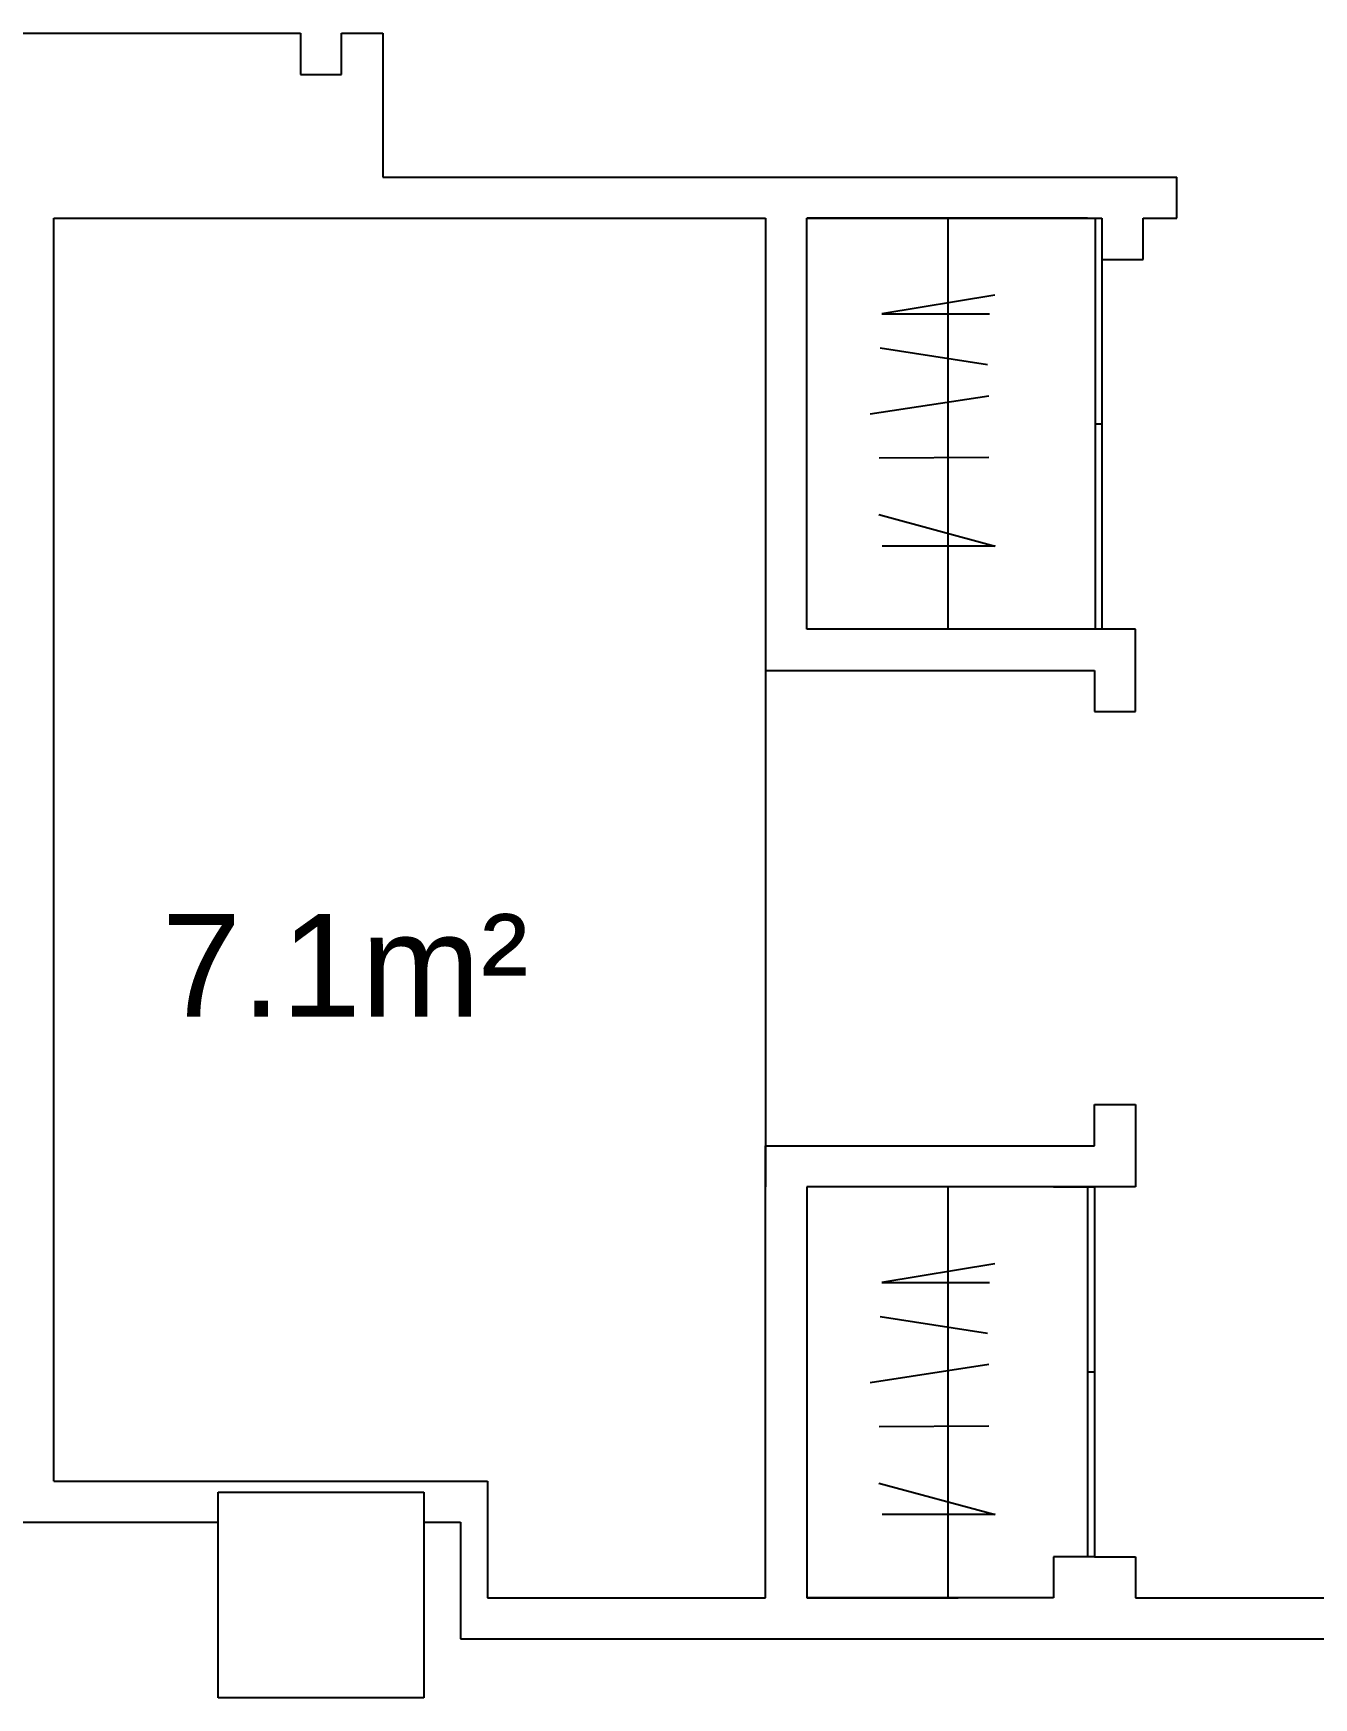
# Model space of a CAD drawing. Header units: millimetres. Extents: x 2377 to 4712, y -254 to 3188.
# Drawn here: x 3739.4 to 4085.5, y 2173.4 to 2623.3 of the extents above; entities that cross this region are included whole.
import ezdxf

# ---------------------------------------------------------------- set-up
doc = ezdxf.new("R2010")
doc.units = ezdxf.units.MM
doc.linetypes.add('DASHED2', pattern=[0.375, 0.25, -0.125])
doc.layers.add('Area', color=6, linetype='Continuous')
doc.styles.get("Standard").update_dxf_attribs({"font": 'arial.ttf'})

msp = doc.modelspace()

# ---------------------------------------------------------------- linework, layer by layer
for p, q in [((3644.98, 2623.33), (3811.64, 2623.33)), ((3811.64, 2623.33), (3811.64, 2612.22)), ((3822.75, 2612.22), (3822.75, 2623.33)), ((3822.75, 2623.33), (3833.87, 2623.33)), ((3833.87, 2623.33), (3833.87, 2584.45)), ((3811.64, 2612.22), (3822.75, 2612.22)), ((3833.87, 2584.45), (4048.48, 2584.45)), ((4048.48, 2573.33), (4048.48, 2584.45)), ((4048.48, 2573.33), (4048.48, 2584.45)), ((3744.98, 2231.9), (3744.98, 2573.33)), ((3744.98, 2573.33), (3937.37, 2573.33)), ((3937.37, 2573.33), (3937.37, 2311.49)), ((3948.48, 2462.22), (3948.48, 2573.33)), ((3948.48, 2573.33), (4028.27, 2573.33)), ((4015.15, 2573.33), (3948.48, 2573.33)), ((4024.4, 2573.33), (3986.62, 2573.33)), ((3986.62, 2573.33), (3986.62, 2462.22)), ((4015.15, 2573.33), (4026.26, 2573.33)), ((4026.41, 2573.33), (4026.41, 2462.22)), ((4028.27, 2573.33), (4028.27, 2562.22)), ((4028.27, 2573.33), (4028.27, 2462.22)), ((4039.38, 2573.33), (4048.48, 2573.33)), ((4039.38, 2562.22), (4039.38, 2573.33)), ((4039.38, 2573.33), (4048.48, 2573.33)), ((4028.27, 2562.22), (4039.38, 2562.22)), ((3999.36, 2552.52), (3968.77, 2547.45)), ((3968.77, 2547.45), (3997.91, 2547.45)), ((3968.34, 2538.29), (3997.3, 2533.76)), ((3997.66, 2525.26), (3965.62, 2520.38)), ((4026.41, 2517.78), (4028.27, 2517.78)), ((3997.71, 2508.63), (3968.02, 2508.45)), ((3967.94, 2493.2), (3999.44, 2484.7)), ((3999.44, 2484.7), (3968.84, 2484.7)), ((4037.37, 2462.22), (3948.48, 2462.22)), ((4015.15, 2462.22), (3948.48, 2462.22)), ((4037.37, 2440), (4037.37, 2462.22)), ((3937.37, 2451.11), (4026.26, 2451.11)), ((4026.26, 2451.11), (4026.26, 2451.11)), ((4026.26, 2451.11), (4026.26, 2440)), ((4026.26, 2440), (4037.37, 2440)), ((4026.26, 2322.6), (4026.26, 2333.71)), ((4026.26, 2333.71), (4037.37, 2333.71)), ((4037.37, 2333.71), (4037.37, 2311.49)), ((3937.37, 2200.38), (3937.37, 2322.6)), ((3937.37, 2322.6), (4026.26, 2322.6)), ((4037.37, 2311.49), (3948.48, 2311.49)), ((3948.48, 2311.49), (3948.48, 2200.38)), ((4015.15, 2311.49), (3948.48, 2311.49)), ((4024.4, 2311.49), (3986.62, 2311.49)), ((3986.62, 2311.49), (3986.62, 2200.38)), ((4015.15, 2311.49), (4026.26, 2311.49)), ((4024.4, 2311.49), (4024.4, 2211.49)), ((4026.26, 2311.49), (4026.26, 2211.49)), ((3999.36, 2290.67), (3968.77, 2285.61)), ((3968.77, 2285.61), (3997.91, 2285.61)), ((3968.34, 2276.44), (3997.3, 2271.92)), ((3997.66, 2263.41), (3965.62, 2258.53)), ((4024.4, 2261.49), (4026.26, 2261.49)), ((3997.71, 2246.78), (3968.02, 2246.6)), ((3744.98, 2231.9), (3862.2, 2231.9)), ((3862.2, 2231.9), (3862.2, 2200.38)), ((3789.42, 2228.92), (3844.98, 2228.92)), ((3789.42, 2173.36), (3789.42, 2228.92)), ((3844.98, 2228.92), (3844.98, 2173.36)), ((3967.94, 2231.35), (3999.44, 2222.85)), ((3733.87, 2220.79), (3789.42, 2220.79)), ((3844.98, 2220.79), (3854.87, 2220.79)), ((3854.87, 2220.79), (3854.87, 2189.27)), ((3999.44, 2222.85), (3968.84, 2222.85)), ((4026.26, 2211.49), (4015.15, 2211.49)), ((4015.15, 2211.49), (4015.15, 2200.38)), ((4026.26, 2211.49), (4037.37, 2211.49)), ((4037.37, 2211.49), (4037.37, 2200.38)), ((3862.2, 2200.38), (3937.37, 2200.38)), ((3875.83, 2200.38), (3937.37, 2200.38)), ((3948.48, 2200.38), (3973.31, 2200.38)), ((3948.48, 2200.38), (3989.42, 2200.38)), ((4015.15, 2200.38), (3948.48, 2200.38)), ((4037.37, 2200.38), (4067.2, 2200.38)), ((4037.37, 2200.38), (4078.31, 2200.38)), ((4078.31, 2200.38), (4220.27, 2200.38)), ((3854.87, 2189.27), (4220.27, 2189.27)), ((3844.98, 2173.36), (3789.42, 2173.36))]:
    msp.add_line(p, q)

# ---------------------------------------------------------------- texts
at = {"layer": 'Area', "linetype": 'DASHED2', "insert": (3774.07, 2385.25), "char_height": 27.777, "attachment_point": 1}
msp.add_mtext_dynamic_manual_height_columns('7.1m² ', width=199.5798, gutter_width=138.89, heights=[0], dxfattribs=at)

doc.saveas('drawing.dxf')
